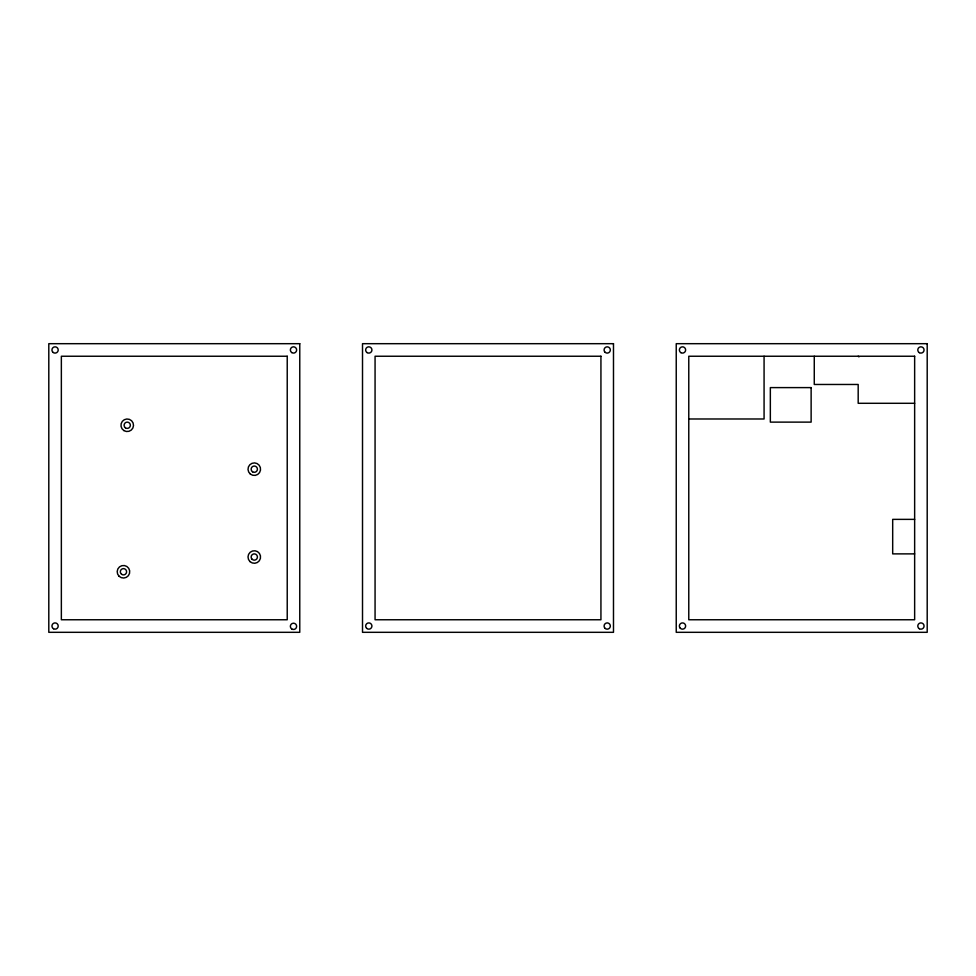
<?xml version="1.0" encoding="UTF-8"?>
<svg xmlns="http://www.w3.org/2000/svg" width="976" height="976" viewBox="0 0 976 976"><rect width="100%" height="100%" fill="white"/><g stroke="black" fill="none" stroke-linecap="round" stroke-linejoin="round"><path stroke-width="1.46" d="M914.646 403.295L858.185 403.295L858.185 384.471L814.265 384.471L814.265 356.24M688.775 418.985L764.074 418.985L764.074 356.24M914.646 519.366L892.686 519.366L892.686 553.88L914.646 553.88M858.185 356.24L858.953 356.874M299.766 343.686L48.8 343.686L48.8 632.314L299.766 632.314L299.766 343.686M613.489 343.686L362.511 343.686L362.511 632.314L613.489 632.314L613.489 343.686M927.2 343.686L676.234 343.686L676.234 632.314L927.2 632.314L927.2 343.686M287.225 356.24L61.354 356.24L61.354 619.76L287.225 619.76L287.225 356.24M600.935 356.24L375.065 356.24L375.065 619.76L600.935 619.76L600.935 356.24M914.646 356.24L688.775 356.24L688.775 619.76L914.646 619.76L914.646 356.24M811.129 387.606L770.345 387.606L770.345 422.12L811.129 422.12L811.129 387.606M53.509 628.751A3.135 3.135 0 0 0 58.206 626.031A3.135 3.135 0 0 0 53.509 623.322A3.135 3.135 0 0 0 53.509 628.751M291.69 628.91A3.135 3.135 0 0 0 296.619 626.641A3.135 3.135 0 0 0 292.19 623.493A3.135 3.135 0 0 0 291.69 628.91M53.18 352.47A3.135 3.135 0 0 0 58.182 350.36A3.135 3.135 0 0 0 53.863 347.078A3.135 3.135 0 0 0 53.18 352.47M291.739 352.556A3.135 3.135 0 0 0 296.631 350.201A3.135 3.135 0 0 0 292.129 347.139A3.135 3.135 0 0 0 291.739 352.556M250.002 561.603A6.271 6.271 0 0 0 260.397 558.431A6.271 6.271 0 0 0 252.455 551.013A6.271 6.271 0 0 0 250.002 561.603M252.076 559.248A3.135 3.135 0 0 0 257.322 557.808A3.135 3.135 0 0 0 253.455 553.99A3.135 3.135 0 0 0 252.076 559.248M250.344 474.055A6.271 6.271 0 0 0 260.482 470.151A6.271 6.271 0 0 0 252.028 463.319A6.271 6.271 0 0 0 250.344 474.055M252.577 471.811A3.135 3.135 0 0 0 257.42 469.334A3.135 3.135 0 0 0 252.857 466.382A3.135 3.135 0 0 0 252.577 471.811M123.891 430.575A6.271 6.271 0 0 0 133.505 425.487A6.271 6.271 0 0 0 124.294 419.717A6.271 6.271 0 0 0 123.891 430.575M125.416 427.817A3.135 3.135 0 0 0 130.357 425.548A3.135 3.135 0 0 0 125.916 422.413A3.135 3.135 0 0 0 125.416 427.817M119.035 576.206A6.271 6.271 0 0 0 129.527 573.376A6.271 6.271 0 0 0 121.829 565.702A6.271 6.271 0 0 0 119.035 576.206M121.585 574.278A3.135 3.135 0 0 0 126.575 572.131A3.135 3.135 0 0 0 122.232 568.874A3.135 3.135 0 0 0 121.585 574.278M605.23 628.459A3.135 3.135 0 0 0 610.305 626.543A3.135 3.135 0 0 0 606.108 623.103A3.135 3.135 0 0 0 605.23 628.459M605.181 352.36A3.135 3.135 0 0 0 610.293 350.53A3.135 3.135 0 0 0 606.157 347.017A3.135 3.135 0 0 0 605.181 352.36M367.11 352.617A3.135 3.135 0 0 0 371.929 350.091A3.135 3.135 0 0 0 367.33 347.188A3.135 3.135 0 0 0 367.11 352.617M366.634 628.312A3.135 3.135 0 0 0 371.844 626.763A3.135 3.135 0 0 0 367.891 623.03A3.135 3.135 0 0 0 366.634 628.312M919.355 628.751A3.135 3.135 0 0 0 924.065 626.031A3.135 3.135 0 0 0 919.355 623.322A3.135 3.135 0 0 0 919.355 628.751M680.284 628.251A3.135 3.135 0 0 0 685.53 626.848A3.135 3.135 0 0 0 681.687 623.005A3.135 3.135 0 0 0 680.284 628.251M680.931 352.678A3.135 3.135 0 0 0 685.64 349.969A3.135 3.135 0 0 0 680.931 347.249A3.135 3.135 0 0 0 680.931 352.678M919.355 352.678A3.135 3.135 0 0 0 924.065 349.969A3.135 3.135 0 0 0 919.355 347.249A3.135 3.135 0 0 0 919.355 352.678"/></g></svg>
